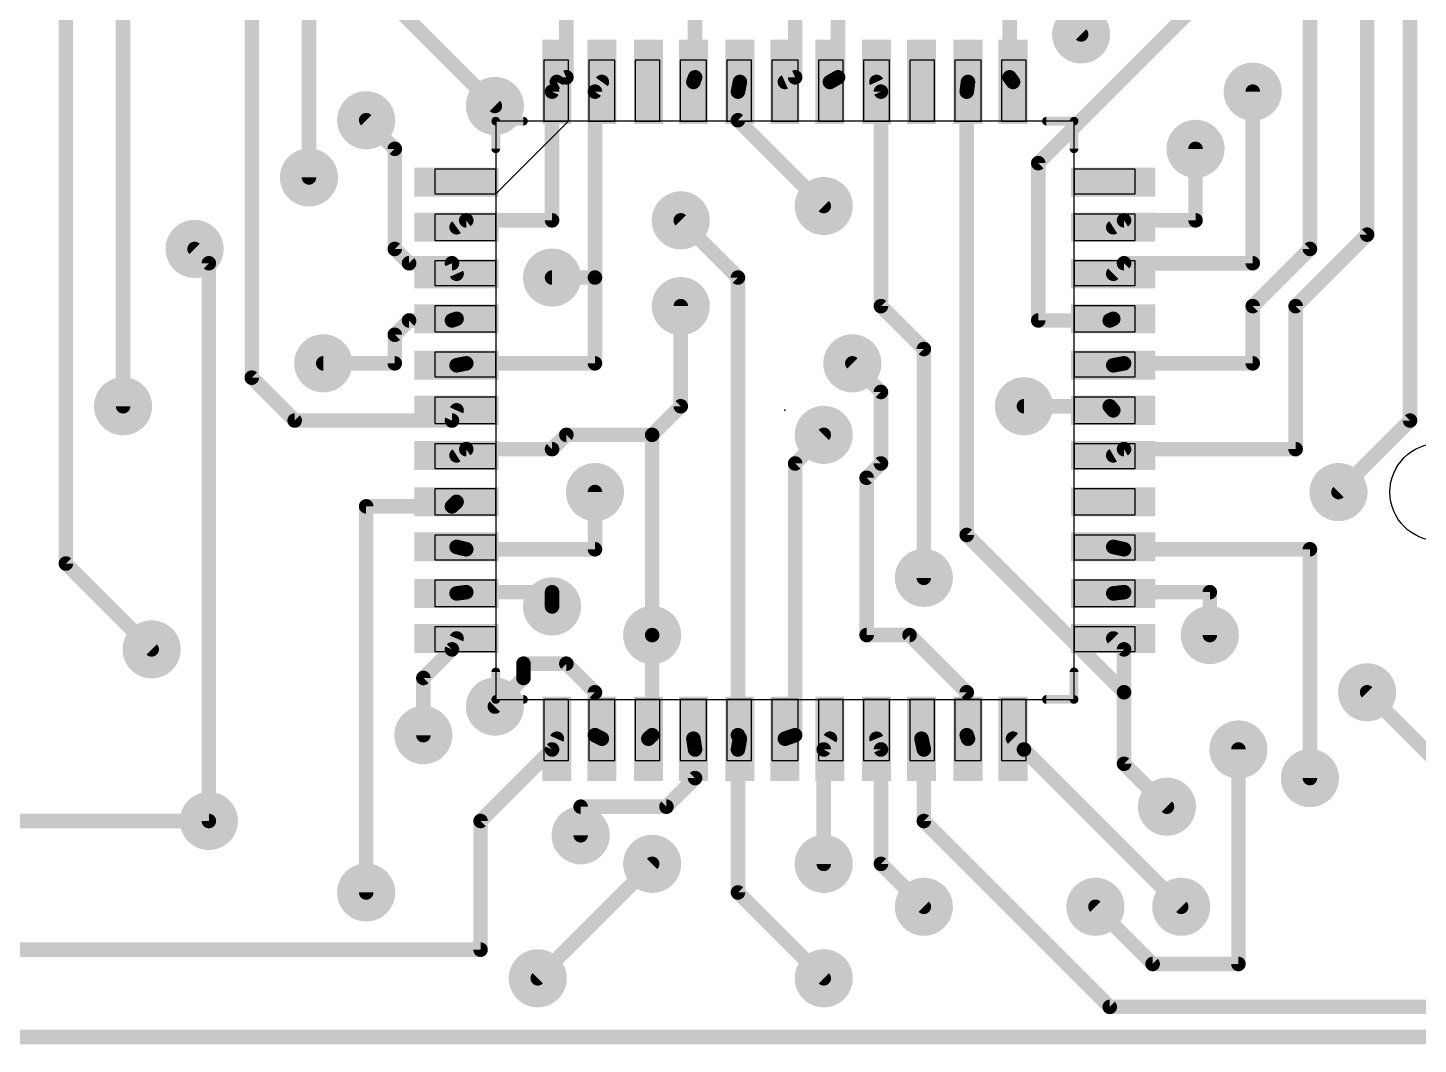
# Model space of a CAD drawing. Extents: x -10 to 314, y -10 to 86.
# Drawn here: x 144.08 to 168.39, y -9.65 to 8.12 of the extents above; entities that cross this region are included whole.
import ezdxf

# ---------------------------------------------------------------- set-up
doc = ezdxf.new("R2010")
doc.units = 0
for name, color, linetype in [('1', 12, 'CONTINUOUS'), ('18', 110, 'CONTINUOUS'), ('20', 31, 'CONTINUOUS'), ('21', 253, 'CONTINUOUS'), ('23', 53, 'CONTINUOUS'), ('51', 253, 'CONTINUOUS')]:
    doc.layers.add(name, color=color, linetype=linetype)

# ---------------------------------------------------------------- blocks, each defined once
blk = doc.blocks.new('RECT')
blk.add_solid([(-0.5, -0.5), (0.5, -0.5), (-0.5, 0.5), (0.5, 0.5)])
blk = doc.blocks.new('ROUNDV')
at = {"const_width": 0.5}
blk.add_lwpolyline([(0, -0.25, 1), (0, 0.25, 1), (0, -0.25)], format="xyb", dxfattribs=at)

msp = doc.modelspace()

# ---------------------------------------------------------------- linework, layer by layer
at = {"layer": '1', "const_width": 0.254}
for points in [[(144.75, 27.75), (144.75, -1.25)], [(167.5, 27.5), (167.5, 4.5)], [(168.25, 24), (168.25, 1.25)], [(148, 2), (148, 16.75)], [(157.5, 16), (157.5, 7.25)], [(145.75, 1.5), (145.75, 12.25)], [(153.5, 9.75), (153.5, 7.25)], [(166.5, 9.75), (166.5, 4.25)], [(155.75, 9.5), (155.75, 7.25)], [(149, 5.5), (149, 9.25)], [(161.25, 7.25), (161.25, 9)], [(165, 9), (161.75, 5.75)], [(150.5, 8.5), (152.25, 6.75)], [(158.25, 8.5), (158.25, 7.25)], [(162.25, 8.25), (162.5, 8)], [(153.25, 7), (153.3334, 7.1692)], [(153.5, 7.25), (153.3334, 7.1692)], [(154, 7), (154.1209, 7.1692)], [(155.75, 7.25), (155.7211, 7.1692)], [(156.5, 7), (156.5339, 7.1692)], [(157.5, 7.25), (157.3213, 7.1692)], [(158.25, 7.25), (158.1087, 7.1692)], [(159, 7), (158.9215, 7.1692)], [(160.5, 7), (160.5216, 7.1692)], [(161.25, 7.25), (161.3091, 7.1692)], [(153.25, 7), (153.25, 4.75)], [(154, 7), (154, 3.75)], [(156.5, 6.5), (156.5, 7)], [(159, 3.25), (159, 7)], [(160.5, -0.75), (160.5, 7)], [(165.5, 7), (165.5, 4)], [(150.5, 6), (150, 6.5)], [(158, 5), (156.5, 6.5)], [(150.5, 4.25), (150.5, 6)], [(164.5, 6), (164.5, 4.75)], [(161.75, 5.75), (161.75, 3)], [(151.75, 4.75), (151.5808, 4.6292)], [(153.25, 4.75), (151.75, 4.75)], [(156.5, 3.75), (155.5, 4.75)], [(163.25, 4.75), (163.0617, 4.6292)], [(164.5, 4.75), (163.25, 4.75)], [(167.5, 4.5), (166.25, 3.25)], [(147.25, 4), (147, 4.25)], [(150.75, 4), (150.5, 4.25)], [(166.5, 4.25), (165.5, 3.25)], [(147.25, -5.75), (147.25, 4)], [(151.5, 4), (150.75, 4)], [(151.5, 4), (151.5808, 3.8164)], [(163.25, 4), (163.0617, 3.8164)], [(165.5, 4), (163.25, 4)], [(153.25, 3.75), (154, 3.75)], [(154, 3.75), (154, 2.25)], [(156.5, -4.25), (156.5, 3.75)], [(155.5, 3.25), (155.5, 1.5)], [(159.75, 2.5), (159, 3.25)], [(165.5, 3.25), (165.5, 2.25)], [(166.25, 3.25), (166.25, 0.75)], [(150.75, 3), (150.5, 2.75)], [(151.5, 3), (150.75, 3)], [(151.5, 3), (151.5808, 3.029)], [(161.75, 3), (163, 3)], [(163, 3), (163.0617, 3.029)], [(150.5, 2.75), (150.5, 2.25)], [(159.75, -1.5), (159.75, 2.5)], [(150.5, 2.25), (149.25, 2.25)], [(151.75, 2.25), (151.5808, 2.2162)], [(154, 2.25), (151.75, 2.25)], [(158.5, 2.25), (159, 1.75)], [(163.25, 2.25), (163.0617, 2.2162)], [(165.5, 2.25), (163.25, 2.25)], [(148.75, 1.25), (148, 2)], [(159, 1.75), (159, 0.5)], [(151.5, 1.25), (151.5808, 1.4287)], [(155.5, 1.5), (155, 1)], [(161.5, 1.5), (163, 1.5)], [(163, 1.5), (163.0617, 1.4287)], [(151.5, 1.25), (148.75, 1.25)], [(168.25, 1.25), (167, 0)], [(153.5, 1), (153.25, 0.75)], [(155, 1), (153.5, 1)], [(155, -2.5), (155, 1)], [(157.5, 0.5), (158, 1)], [(151.75, 0.75), (151.5808, 0.6413)], [(153.25, 0.75), (151.75, 0.75)], [(163.25, 0.75), (163.0617, 0.6413)], [(166.25, 0.75), (163.25, 0.75)], [(157.5, -4.25), (157.5, 0.5)], [(159, 0.5), (158.75, 0.25)], [(158.75, 0.25), (158.75, -2.5)], [(154, 0), (154, -1)], [(150, -0.25), (151.5, -0.25)], [(150, -7), (150, -0.25)], [(151.5, -0.25), (151.5808, -0.1715)], [(163.25, -3.5), (160.5, -0.75)], [(151.75, -1), (151.5808, -0.9589)], [(154, -1), (151.75, -1)], [(163.25, -1), (163.0617, -0.9589)], [(166.5, -1), (163.25, -1)], [(166.5, -5), (166.5, -1)], [(144.75, -1.25), (146.25, -2.75)], [(151.75, -1.75), (151.5808, -1.7717)], [(153.25, -1.75), (151.75, -1.75)], [(153.25, -2), (153.25, -1.75)], [(163.25, -1.75), (163.0617, -1.7717)], [(164.75, -1.75), (163.25, -1.75)], [(164.75, -2.5), (164.75, -1.75)], [(155, -4.25), (155, -2.5)], [(158.75, -2.5), (159.5, -2.5)], [(159.5, -2.5), (160.5, -3.5)], [(151, -3.25), (151.5, -2.75)], [(151.5, -2.75), (151.5808, -2.5591)], [(163.25, -2.75), (163.0617, -2.5591)], [(163.25, -2.75), (163.25, -3.5)], [(152.75, -3), (153.5, -3)], [(152.75, -3.25), (152.75, -3)], [(153.5, -3), (154, -3.5)], [(151, -4.25), (151, -3.25)], [(152.25, -3.75), (152.75, -3.25)], [(154, -3.5), (154, -4.25)], [(160.5, -3.5), (160.5, -4.25)], [(163.25, -3.5), (163.25, -4.75)], [(172, -8), (167.5, -3.5)], [(154, -4.25), (154.1209, -4.3117)], [(155, -4.25), (154.9337, -4.3117)], [(156.5, -4.25), (156.5339, -4.3117)], [(157.5, -4.25), (157.3213, -4.3117)], [(160.5, -4.25), (160.5216, -4.3117)], [(153.25, -4.5), (152, -5.75)], [(153.25, -4.5), (153.3334, -4.3117)], [(155.75, -4.5), (155.7211, -4.3117)], [(155.75, -5), (155.75, -4.5)], [(156.5, -4.5), (156.5339, -4.3117)], [(156.5, -4.5), (156.5, -7)], [(158, -4.5), (158.1087, -4.3117)], [(158, -6.5), (158, -4.5)], [(159, -4.5), (158.9215, -4.3117)], [(159, -6.5), (159, -4.5)], [(159.75, -4.5), (159.7089, -4.3117)], [(159.75, -5.75), (159.75, -4.5)], [(161.5, -4.5), (161.3091, -4.3117)], [(164.25, -7.25), (161.5, -4.5)], [(165.25, -4.5), (165.25, -8.25)], [(163.25, -4.75), (164, -5.5)], [(155.25, -5.5), (155.75, -5)], [(153.75, -5.5), (155.25, -5.5)], [(153.75, -6), (153.75, -5.5)], [(142.75, -5.75), (147.25, -5.75)], [(152, -5.75), (152, -8)], [(163, -9), (159.75, -5.75)], [(153, -8.5), (155, -6.5)], [(159.75, -7.25), (159, -6.5)], [(156.5, -7), (158, -8.5)], [(163.75, -8.25), (162.75, -7.25)], [(152, -8), (136.25, -8)], [(165.25, -8.25), (163.75, -8.25)], [(169, -9), (163, -9)], [(309.5625, -9.525), (-4.7625, -9.525)]]:
    msp.add_lwpolyline(points, dxfattribs=at)
at = {"layer": '1', "const_width": 0.127}
for points in [[(162.4551, 7.9551, 1), (162.5449, 8.0449)], [(153.3904, 7.1411, 1), (153.2765, 7.1972)], [(153.4365, 7.25, 1), (153.5635, 7.25)], [(153.5277, 7.1929, 1), (153.4723, 7.3071)], [(154.1725, 7.1322, 1), (154.0692, 7.2061)], [(155.6865, 7.25, 1), (155.8135, 7.25)], [(155.8098, 7.2286, 1), (155.6902, 7.2714)], [(156.5961, 7.1567, 1), (156.4716, 7.1816)], [(157.4365, 7.25, 1), (157.5635, 7.25)], [(157.5262, 7.1921, 1), (157.4738, 7.3079)], [(158.1865, 7.25, 1), (158.3135, 7.25)], [(158.2815, 7.1949, 1), (158.2185, 7.3051)], [(158.979, 7.1959, 1), (158.8639, 7.1424)], [(160.5846, 7.1611, 1), (160.4587, 7.1772)], [(161.3013, 7.2875, 1), (161.1987, 7.2125)], [(161.1865, 7.25, 1), (161.3135, 7.25)], [(153.3135, 7, 1), (153.1865, 7)], [(153.1931, 7.0281, 1), (153.3069, 6.9719)], [(153.3057, 7.2263, 1), (153.3612, 7.112)], [(154.0635, 7, 1), (153.9365, 7)], [(153.9483, 7.0369, 1), (154.0517, 6.9631)], [(155.6613, 7.1906, 1), (155.7808, 7.1477)], [(156.5635, 7, 1), (156.4365, 7)], [(156.4377, 7.0125, 1), (156.5623, 6.9875)], [(157.2951, 7.227, 1), (157.3474, 7.1113)], [(158.0771, 7.2243, 1), (158.1402, 7.114)], [(159.0635, 7, 1), (158.9365, 7)], [(158.9424, 6.9733, 1), (159.0576, 7.0267)], [(160.5635, 7, 1), (160.4365, 7)], [(160.437, 7.0081, 1), (160.563, 6.9919)], [(161.2578, 7.1317, 1), (161.3603, 7.2066)], [(165.5635, 7, 1), (165.4365, 7)], [(152.2051, 6.7051, 1), (152.2949, 6.7949)], [(150.0449, 6.5449, 1), (149.9551, 6.4551)], [(156.5449, 6.5449, 1), (156.4551, 6.4551)], [(156.4365, 6.5, 1), (156.5635, 6.5)], [(150.5635, 6, 1), (150.4365, 6)], [(150.4551, 5.9551, 1), (150.5449, 6.0449)], [(164.5635, 6, 1), (164.4365, 6)], [(161.8135, 5.75, 1), (161.6865, 5.75)], [(161.7051, 5.7949, 1), (161.7949, 5.7051)], [(148.9365, 5.5, 1), (149.0635, 5.5)], [(157.9551, 4.9551, 1), (158.0449, 5.0449)], [(151.75, 4.8135, 1), (151.75, 4.6865)], [(151.7869, 4.6983, 1), (151.7131, 4.8017)], [(153.25, 4.6865, 1), (153.25, 4.8135)], [(155.5449, 4.7949, 1), (155.4551, 4.7051)], [(163.25, 4.8135, 1), (163.25, 4.6865)], [(163.2843, 4.6966, 1), (163.2157, 4.8034)], [(164.5, 4.6865, 1), (164.5, 4.8135)], [(151.5439, 4.6808, 1), (151.6178, 4.5775)], [(153.1865, 4.75, 1), (153.3135, 4.75)], [(163.0274, 4.6826, 1), (163.0959, 4.5757)], [(164.4365, 4.75, 1), (164.5635, 4.75)], [(167.5449, 4.4551, 1), (167.4551, 4.5449)], [(147.0449, 4.2949, 1), (146.9551, 4.2051)], [(150.5449, 4.2949, 1), (150.4551, 4.2051)], [(166.5449, 4.2051, 1), (166.4551, 4.2949)], [(167.4365, 4.5, 1), (167.5635, 4.5)], [(150.4365, 4.25, 1), (150.5635, 4.25)], [(166.4365, 4.25, 1), (166.5635, 4.25)], [(147.3135, 4, 1), (147.1865, 4)], [(147.2051, 3.9551, 1), (147.2949, 4.0449)], [(150.75, 4.0635, 1), (150.75, 3.9365)], [(150.7051, 3.9551, 1), (150.7949, 4.0449)], [(151.5581, 4.0256, 1), (151.4419, 3.9744)], [(151.5, 3.9365, 1), (151.5, 4.0635)], [(151.5227, 3.7908, 1), (151.639, 3.8419)], [(163.0173, 3.8618, 1), (163.106, 3.7709)], [(163.25, 4.0635, 1), (163.25, 3.9365)], [(163.2943, 3.9545, 1), (163.2057, 4.0455)], [(165.4365, 4, 1), (165.5635, 4)], [(165.5, 3.9365, 1), (165.5, 4.0635)], [(153.25, 3.8135, 1), (153.25, 3.6865)], [(154.0635, 3.75, 1), (153.9365, 3.75)], [(153.9365, 3.75, 1), (154.0635, 3.75)], [(154, 3.6865, 1), (154, 3.8135)], [(156.5635, 3.75, 1), (156.4365, 3.75)], [(156.4551, 3.7051, 1), (156.5449, 3.7949)], [(155.5635, 3.25, 1), (155.4365, 3.25)], [(159.0449, 3.2949, 1), (158.9551, 3.2051)], [(158.9365, 3.25, 1), (159.0635, 3.25)], [(165.5635, 3.25, 1), (165.4365, 3.25)], [(165.4551, 3.2949, 1), (165.5449, 3.2051)], [(166.3135, 3.25, 1), (166.1865, 3.25)], [(166.2051, 3.2949, 1), (166.2949, 3.2051)], [(150.75, 3.0635, 1), (150.75, 2.9365)], [(150.7949, 2.9551, 1), (150.7051, 3.0449)], [(151.4786, 3.0598, 1), (151.5214, 2.9402)], [(151.5, 2.9365, 1), (151.5, 3.0635)], [(151.6023, 2.9692, 1), (151.5594, 3.0887)], [(161.75, 3.0635, 1), (161.75, 2.9365)], [(161.6865, 3, 1), (161.8135, 3)], [(162.973, 3.0575, 1), (163.027, 2.9425)], [(163, 2.9365, 1), (163, 3.0635)], [(163.0886, 2.9715, 1), (163.0347, 3.0864)], [(150.5635, 2.75, 1), (150.4365, 2.75)], [(150.4551, 2.7949, 1), (150.5449, 2.7051)], [(159.8135, 2.5, 1), (159.6865, 2.5)], [(159.7051, 2.4551, 1), (159.7949, 2.5449)], [(149.25, 2.3135, 1), (149.25, 2.1865)], [(150.4365, 2.25, 1), (150.5635, 2.25)], [(150.5, 2.1865, 1), (150.5, 2.3135)], [(151.5684, 2.2784, 1), (151.5933, 2.1539)], [(151.75, 2.3135, 1), (151.75, 2.1865)], [(151.7625, 2.1877, 1), (151.7375, 2.3123)], [(153.9365, 2.25, 1), (154.0635, 2.25)], [(154, 2.1865, 1), (154, 2.3135)], [(158.5449, 2.2949, 1), (158.4551, 2.2051)], [(163.0504, 2.2786, 1), (163.0729, 2.1537)], [(163.25, 2.3135, 1), (163.25, 2.1865)], [(163.2612, 2.1875, 1), (163.2388, 2.3125)], [(165.4365, 2.25, 1), (165.5635, 2.25)], [(165.5, 2.1865, 1), (165.5, 2.3135)], [(148.0449, 2.0449, 1), (147.9551, 1.9551)], [(147.9365, 2, 1), (148.0635, 2)], [(159.0635, 1.75, 1), (158.9365, 1.75)], [(158.9551, 1.7051, 1), (159.0449, 1.7949)], [(145.6865, 1.5, 1), (145.8135, 1.5)], [(151.6387, 1.4026, 1), (151.523, 1.4549)], [(155.4365, 1.5, 1), (155.5635, 1.5)], [(155.5449, 1.4551, 1), (155.4551, 1.5449)], [(161.5, 1.5635, 1), (161.5, 1.4365)], [(163.048, 1.5415, 1), (162.952, 1.4585)], [(163, 1.4365, 1), (163, 1.5635)], [(163.0136, 1.3872, 1), (163.1097, 1.4703)], [(148.75, 1.3135, 1), (148.75, 1.1865)], [(148.7051, 1.2051, 1), (148.7949, 1.2949)], [(151.4421, 1.2762, 1), (151.5579, 1.2238)], [(151.5, 1.1865, 1), (151.5, 1.3135)], [(168.1865, 1.25, 1), (168.3135, 1.25)], [(168.2949, 1.2051, 1), (168.2051, 1.2949)], [(153.5, 1.0635, 1), (153.5, 0.9365)], [(153.5449, 0.9551, 1), (153.4551, 1.0449)], [(155.0635, 1, 1), (154.9365, 1)], [(154.9551, 1.0449, 1), (155.0449, 0.9551)], [(155, 0.9365, 1), (155, 1.0635)], [(158.0449, 0.9551, 1), (157.9551, 1.0449)], [(151.5465, 0.6948, 1), (151.6152, 0.5879)], [(151.75, 0.8135, 1), (151.75, 0.6865)], [(151.7843, 0.6966, 1), (151.7157, 0.8034)], [(153.2051, 0.7949, 1), (153.2949, 0.7051)], [(153.25, 0.6865, 1), (153.25, 0.8135)], [(163.0299, 0.6964, 1), (163.0934, 0.5863)], [(163.25, 0.8135, 1), (163.25, 0.6865)], [(163.2817, 0.695, 1), (163.2183, 0.805)], [(166.1865, 0.75, 1), (166.3135, 0.75)], [(166.25, 0.6865, 1), (166.25, 0.8135)], [(157.5635, 0.5, 1), (157.4365, 0.5)], [(157.4551, 0.5449, 1), (157.5449, 0.4551)], [(158.9365, 0.5, 1), (159.0635, 0.5)], [(159.0449, 0.4551, 1), (158.9551, 0.5449)], [(158.8135, 0.25, 1), (158.6865, 0.25)], [(158.7051, 0.2949, 1), (158.7949, 0.2051)], [(154.0635, 0, 1), (153.9365, 0)], [(166.9551, 0.0449, 1), (167.0449, -0.0449)], [(150, -0.1865, 1), (150, -0.3135)], [(150.0635, -0.25, 1), (149.9365, -0.25)], [(151.4558, -0.2045, 1), (151.5442, -0.2955)], [(151.5, -0.3135, 1), (151.5, -0.1865)], [(151.6251, -0.217, 1), (151.5366, -0.1259)], [(160.5449, -0.7051, 1), (160.4551, -0.7949)], [(160.4365, -0.75, 1), (160.5635, -0.75)], [(151.5959, -0.8971, 1), (151.5658, -1.0206)], [(151.75, -0.9365, 1), (151.75, -1.0635)], [(151.735, -1.0617, 1), (151.765, -0.9383)], [(153.9365, -1, 1), (154.0635, -1)], [(154, -1.0635, 1), (154, -0.9365)], [(163.0752, -0.8968, 1), (163.0481, -1.0209)], [(163.25, -0.9365, 1), (163.25, -1.0635)], [(163.2364, -1.062, 1), (163.2636, -0.938)], [(166.5635, -1, 1), (166.4365, -1)], [(166.5, -1.0635, 1), (166.5, -0.9365)], [(144.7949, -1.2051, 1), (144.7051, -1.2949)], [(144.6865, -1.25, 1), (144.8135, -1.25)], [(159.6865, -1.5, 1), (159.8135, -1.5)], [(151.5728, -1.7087, 1), (151.5889, -1.8346)], [(151.75, -1.6865, 1), (151.75, -1.8135)], [(151.7581, -1.813, 1), (151.7419, -1.687)], [(153.3135, -1.75, 1), (153.1865, -1.75)], [(153.25, -1.8135, 1), (153.25, -1.6865)], [(163.0544, -1.7086, 1), (163.0689, -1.8347)], [(163.25, -1.6865, 1), (163.25, -1.8135)], [(163.2573, -1.8131, 1), (163.2427, -1.6869)], [(164.8135, -1.75, 1), (164.6865, -1.75)], [(164.75, -1.8135, 1), (164.75, -1.6865)], [(153.1865, -2, 1), (153.3135, -2)], [(155.0635, -2.5, 1), (154.9365, -2.5)], [(158.75, -2.4365, 1), (158.75, -2.5635)], [(159.5449, -2.4551, 1), (159.4551, -2.5449)], [(159.5, -2.5635, 1), (159.5, -2.4365)], [(146.2051, -2.7949, 1), (146.2949, -2.7051)], [(151.4415, -2.7252, 1), (151.5585, -2.7748)], [(151.5449, -2.7949, 1), (151.4551, -2.7051)], [(151.6393, -2.5838, 1), (151.5224, -2.5343)], [(154.9365, -2.5, 1), (155.0635, -2.5)], [(158.6865, -2.5, 1), (158.8135, -2.5)], [(163.1069, -2.5145, 1), (163.0164, -2.6036)], [(163.3135, -2.75, 1), (163.1865, -2.75)], [(163.2048, -2.7946, 1), (163.2952, -2.7054)], [(164.6865, -2.5, 1), (164.8135, -2.5)], [(152.75, -2.9365, 1), (152.75, -3.0635)], [(152.8135, -3, 1), (152.6865, -3)], [(153.5449, -2.9551, 1), (153.4551, -3.0449)], [(153.5, -3.0635, 1), (153.5, -2.9365)], [(151.0635, -3.25, 1), (150.9365, -3.25)], [(150.9551, -3.2051, 1), (151.0449, -3.2949)], [(152.7949, -3.2949, 1), (152.7051, -3.2051)], [(152.6865, -3.25, 1), (152.8135, -3.25)], [(154.0635, -3.5, 1), (153.9365, -3.5)], [(153.9551, -3.5449, 1), (154.0449, -3.4551)], [(160.5635, -3.5, 1), (160.4365, -3.5)], [(160.4551, -3.5449, 1), (160.5449, -3.4551)], [(163.3135, -3.5, 1), (163.1865, -3.5)], [(163.2051, -3.5449, 1), (163.2949, -3.4551)], [(167.5449, -3.4551, 1), (167.4551, -3.5449)], [(152.2051, -3.7051, 1), (152.2949, -3.7949)], [(163.1865, -3.5, 1), (163.3135, -3.5)], [(154.0289, -4.1934, 1), (153.9711, -4.3066)], [(155.0432, -4.2965, 1), (154.9568, -4.2035)], [(156.5557, -4.2194, 1), (156.4443, -4.2806)], [(157.5207, -4.31, 1), (157.4793, -4.19)], [(160.5599, -4.229, 1), (160.4401, -4.271)], [(150.9365, -4.25, 1), (151.0635, -4.25)], [(153.2949, -4.5449, 1), (153.2051, -4.4551)], [(153.3915, -4.3374, 1), (153.2754, -4.2859)], [(153.9365, -4.25, 1), (154.0635, -4.25)], [(154.092, -4.3682, 1), (154.1497, -4.2551)], [(154.8904, -4.2651, 1), (154.9769, -4.3582)], [(154.9365, -4.25, 1), (155.0635, -4.25)], [(155.7838, -4.302, 1), (155.6583, -4.3213)], [(155.8135, -4.5, 1), (155.6865, -4.5)], [(156.4365, -4.25, 1), (156.5635, -4.25)], [(156.5635, -4.5, 1), (156.4365, -4.5)], [(156.5963, -4.3229, 1), (156.4714, -4.3004)], [(156.4782, -4.3422, 1), (156.5895, -4.2811)], [(157.3005, -4.2516, 1), (157.342, -4.3717)], [(157.4365, -4.25, 1), (157.5635, -4.25)], [(158.0635, -4.5, 1), (157.9365, -4.5)], [(158.1637, -4.3434, 1), (158.0536, -4.2799)], [(158.9801, -4.2872, 1), (158.8628, -4.3361)], [(159.0635, -4.5, 1), (158.9365, -4.5)], [(159.7709, -4.2981, 1), (159.6468, -4.3252)], [(159.8135, -4.5, 1), (159.6865, -4.5)], [(160.4365, -4.25, 1), (160.5635, -4.25)], [(160.4617, -4.3327, 1), (160.5816, -4.2906)], [(161.3536, -4.2664, 1), (161.2645, -4.3569)], [(161.5449, -4.4551, 1), (161.4551, -4.5449)], [(165.3135, -4.5, 1), (165.1865, -4.5)], [(153.1919, -4.4743, 1), (153.3081, -4.5257)], [(155.6872, -4.5096, 1), (155.8128, -4.4904)], [(156.4375, -4.4888, 1), (156.5625, -4.5112)], [(157.945, -4.4683, 1), (158.055, -4.5317)], [(158.9414, -4.5244, 1), (159.0586, -4.4756)], [(159.688, -4.5136, 1), (159.812, -4.4864)], [(161.4554, -4.5452, 1), (161.5446, -4.4548)], [(163.2949, -4.7051, 1), (163.2051, -4.7949)], [(163.1865, -4.75, 1), (163.3135, -4.75)], [(155.6865, -5, 1), (155.8135, -5)], [(155.7949, -5.0449, 1), (155.7051, -4.9551)], [(166.4365, -5, 1), (166.5635, -5)], [(153.75, -5.4365, 1), (153.75, -5.5635)], [(153.8135, -5.5, 1), (153.6865, -5.5)], [(155.2051, -5.4551, 1), (155.2949, -5.5449)], [(155.25, -5.5635, 1), (155.25, -5.4365)], [(163.9551, -5.5449, 1), (164.0449, -5.4551)], [(147.1865, -5.75, 1), (147.3135, -5.75)], [(147.25, -5.8135, 1), (147.25, -5.6865)], [(152.0635, -5.75, 1), (151.9365, -5.75)], [(151.9551, -5.7051, 1), (152.0449, -5.7949)], [(159.7949, -5.7051, 1), (159.7051, -5.7949)], [(159.6865, -5.75, 1), (159.8135, -5.75)], [(153.6865, -6, 1), (153.8135, -6)], [(155.0449, -6.5449, 1), (154.9551, -6.4551)], [(157.9365, -6.5, 1), (158.0635, -6.5)], [(159.0449, -6.4551, 1), (158.9551, -6.5449)], [(158.9365, -6.5, 1), (159.0635, -6.5)], [(149.9365, -7, 1), (150.0635, -7)], [(156.5449, -6.9551, 1), (156.4551, -7.0449)], [(156.4365, -7, 1), (156.5635, -7)], [(159.7051, -7.2949, 1), (159.7949, -7.2051)], [(162.7949, -7.2051, 1), (162.7051, -7.2949)], [(164.2051, -7.2949, 1), (164.2949, -7.2051)], [(151.9365, -8, 1), (152.0635, -8)], [(152, -8.0635, 1), (152, -7.9365)], [(163.75, -8.1865, 1), (163.75, -8.3135)], [(163.7051, -8.2949, 1), (163.7949, -8.2051)], [(165.1865, -8.25, 1), (165.3135, -8.25)], [(165.25, -8.3135, 1), (165.25, -8.1865)], [(152.9551, -8.4551, 1), (153.0449, -8.5449)], [(157.9551, -8.5449, 1), (158.0449, -8.4551)], [(163, -8.9365, 1), (163, -9.0635)], [(162.9551, -9.0449, 1), (163.0449, -8.9551)]]:
    msp.add_lwpolyline(points, format="xyb", dxfattribs=at)
at = {"layer": '20', "const_width": 0.1524}
msp.add_lwpolyline([(-4.7625, -9.525), (309.5625, -9.525)], dxfattribs=at)
at = {"layer": '20'}
msp.add_circle((168.7512, 0), 0.8534, dxfattribs=at)
at = {"layer": '21', "const_width": 0.1524}
for points in [[(152.7493, 6.4834), (152.2666, 6.4834)], [(152.2666, 6.4834), (152.2666, 6.0008)], [(162.3759, 6.4834), (161.8932, 6.4834)], [(162.3759, 6.0008), (162.3759, 6.4834)], [(152.2666, -3.1433), (152.2666, -3.6259)], [(162.3759, -3.6259), (162.3759, -3.1433)], [(152.2666, -3.6259), (152.7493, -3.6259)], [(161.8932, -3.6259), (162.3759, -3.6259)]]:
    msp.add_lwpolyline(points, dxfattribs=at)
at = {"layer": '21', "const_width": 0.0762}
for points in [[(152.2666, 6.5215, 1), (152.2666, 6.4453)], [(152.3047, 6.4834, 1), (152.2286, 6.4834)], [(152.7493, 6.4453, 1), (152.7493, 6.5215)], [(161.8932, 6.5215, 1), (161.8932, 6.4453)], [(162.4139, 6.4834, 1), (162.3378, 6.4834)], [(162.3759, 6.4453, 1), (162.3759, 6.5215)], [(152.2286, 6.0008, 1), (152.3047, 6.0008)], [(162.3378, 6.0008, 1), (162.4139, 6.0008)], [(152.3047, -3.1433, 1), (152.2286, -3.1433)], [(162.4139, -3.1433, 1), (162.3378, -3.1433)], [(152.2666, -3.5878, 1), (152.2666, -3.664)], [(152.2286, -3.6259, 1), (152.3047, -3.6259)], [(152.7493, -3.664, 1), (152.7493, -3.5878)], [(161.8932, -3.5878, 1), (161.8932, -3.664)], [(162.3378, -3.6259, 1), (162.4139, -3.6259)], [(162.3759, -3.664, 1), (162.3759, -3.5878)]]:
    msp.add_lwpolyline(points, format="xyb", dxfattribs=at)
at = {"layer": '23'}
msp.add_point((157.3213, 1.4287), dxfattribs=at)
at = {"layer": '51'}
for p, q in [((153.5367, 7.5502), (153.1048, 7.5502)), ((153.1048, 7.5502), (153.1048, 6.4834)), ((153.5367, 6.4834), (153.5367, 7.5502)), ((154.3495, 7.5502), (153.8923, 7.5502)), ((153.8923, 7.5502), (153.8923, 6.4834)), ((154.3495, 6.4834), (154.3495, 7.5502)), ((155.1369, 7.5502), (154.705, 7.5502)), ((154.705, 7.5502), (154.705, 6.4834)), ((155.1369, 6.4834), (155.1369, 7.5502)), ((155.9497, 7.5502), (155.4925, 7.5502)), ((155.4925, 7.5502), (155.4925, 6.4834)), ((155.9497, 6.4834), (155.9497, 7.5502)), ((156.7371, 7.5502), (156.3053, 7.5502)), ((156.3053, 7.5502), (156.3053, 6.4834)), ((156.7371, 6.4834), (156.7371, 7.5502)), ((157.5499, 7.5502), (157.0927, 7.5502)), ((157.0927, 7.5502), (157.0927, 6.4834)), ((157.5499, 6.4834), (157.5499, 7.5502)), ((158.3373, 7.5502), (157.9055, 7.5502)), ((157.9055, 7.5502), (157.9055, 6.4834)), ((158.3373, 6.4834), (158.3373, 7.5502)), ((159.1501, 7.5502), (158.6929, 7.5502)), ((158.6929, 7.5502), (158.6929, 6.4834)), ((159.1501, 6.4834), (159.1501, 7.5502)), ((159.9375, 7.5502), (159.5057, 7.5502)), ((159.5057, 7.5502), (159.5057, 6.4834)), ((159.9375, 6.4834), (159.9375, 7.5502)), ((160.7502, 7.5502), (160.293, 7.5502)), ((160.293, 7.5502), (160.293, 6.4834)), ((160.7502, 6.4834), (160.7502, 7.5502)), ((161.5377, 7.5502), (161.1059, 7.5502)), ((161.1059, 7.5502), (161.1059, 6.4834)), ((161.5377, 6.4834), (161.5377, 7.5502)), ((152.2666, 5.2134), (153.5367, 6.4834)), ((162.3759, 6.4834), (152.2666, 6.4834)), ((152.2666, 6.4834), (152.2666, -3.6259)), ((153.1048, 6.4834), (153.5367, 6.4834)), ((153.8923, 6.4834), (154.3495, 6.4834)), ((154.705, 6.4834), (155.1369, 6.4834)), ((155.4925, 6.4834), (155.9497, 6.4834)), ((156.3053, 6.4834), (156.7371, 6.4834)), ((157.0927, 6.4834), (157.5499, 6.4834)), ((157.9055, 6.4834), (158.3373, 6.4834)), ((158.6929, 6.4834), (159.1501, 6.4834)), ((159.5057, 6.4834), (159.9375, 6.4834)), ((160.293, 6.4834), (160.7502, 6.4834)), ((161.1059, 6.4834), (161.5377, 6.4834)), ((162.3759, -3.6259), (162.3759, 6.4834)), ((152.2666, 5.6452), (151.1998, 5.6452)), ((151.1998, 5.6452), (151.1998, 5.2134)), ((152.2666, 5.2134), (152.2666, 5.6452)), ((162.3759, 5.6452), (162.3759, 5.2134)), ((163.4427, 5.6452), (162.3759, 5.6452)), ((163.4427, 5.2134), (163.4427, 5.6452)), ((151.1998, 5.2134), (152.2666, 5.2134)), ((162.3759, 5.2134), (163.4427, 5.2134)), ((152.2666, 4.8578), (151.1998, 4.8578)), ((151.1998, 4.8578), (151.1998, 4.4005)), ((152.2666, 4.4005), (152.2666, 4.8578)), ((162.3759, 4.8578), (162.3759, 4.4005)), ((163.4427, 4.8578), (162.3759, 4.8578)), ((163.4427, 4.4005), (163.4427, 4.8578)), ((151.1998, 4.4005), (152.2666, 4.4005)), ((162.3759, 4.4005), (163.4427, 4.4005)), ((152.2666, 4.045), (151.1998, 4.045)), ((151.1998, 4.045), (151.1998, 3.6132)), ((152.2666, 3.6132), (152.2666, 4.045)), ((162.3759, 4.045), (162.3759, 3.6132)), ((163.4427, 4.045), (162.3759, 4.045)), ((163.4427, 3.6132), (163.4427, 4.045)), ((151.1998, 3.6132), (152.2666, 3.6132)), ((162.3759, 3.6132), (163.4427, 3.6132)), ((152.2666, 3.2576), (151.1998, 3.2576)), ((151.1998, 3.2576), (151.1998, 2.8004)), ((152.2666, 2.8004), (152.2666, 3.2576)), ((162.3759, 3.2576), (162.3759, 2.8004)), ((163.4427, 3.2576), (162.3759, 3.2576)), ((163.4427, 2.8004), (163.4427, 3.2576)), ((151.1998, 2.8004), (152.2666, 2.8004)), ((162.3759, 2.8004), (163.4427, 2.8004)), ((152.2666, 2.4447), (151.1998, 2.4447)), ((151.1998, 2.4447), (151.1998, 2.013)), ((152.2666, 2.013), (152.2666, 2.4447)), ((162.3759, 2.4447), (162.3759, 2.013)), ((163.4427, 2.4447), (162.3759, 2.4447)), ((163.4427, 2.013), (163.4427, 2.4447)), ((151.1998, 2.013), (152.2666, 2.013)), ((162.3759, 2.013), (163.4427, 2.013)), ((152.2666, 1.6574), (151.1998, 1.6574)), ((151.1998, 1.6574), (151.1998, 1.2002)), ((152.2666, 1.2002), (152.2666, 1.6574)), ((162.3759, 1.6574), (162.3759, 1.2002)), ((163.4427, 1.6574), (162.3759, 1.6574)), ((163.4427, 1.2002), (163.4427, 1.6574)), ((151.1998, 1.2002), (152.2666, 1.2002)), ((162.3759, 1.2002), (163.4427, 1.2002)), ((152.2666, 0.8446), (151.1998, 0.8446)), ((151.1998, 0.8446), (151.1998, 0.4128)), ((152.2666, 0.4128), (152.2666, 0.8446)), ((162.3759, 0.8446), (162.3759, 0.4128)), ((163.4427, 0.8446), (162.3759, 0.8446)), ((163.4427, 0.4128), (163.4427, 0.8446)), ((151.1998, 0.4128), (152.2666, 0.4128)), ((162.3759, 0.4128), (163.4427, 0.4128)), ((152.2666, 0.0571), (151.1998, 0.0571)), ((151.1998, 0.0571), (151.1998, -0.4001)), ((152.2666, -0.4001), (152.2666, 0.0571)), ((162.3759, 0.0571), (162.3759, -0.4001)), ((163.4427, 0.0571), (162.3759, 0.0571)), ((163.4427, -0.4001), (163.4427, 0.0571)), ((151.1998, -0.4001), (152.2666, -0.4001)), ((162.3759, -0.4001), (163.4427, -0.4001)), ((152.2666, -0.7557), (151.1998, -0.7557)), ((151.1998, -0.7557), (151.1998, -1.1875)), ((152.2666, -1.1875), (152.2666, -0.7557)), ((162.3759, -0.7557), (162.3759, -1.1875)), ((163.4427, -0.7557), (162.3759, -0.7557)), ((163.4427, -1.1875), (163.4427, -0.7557)), ((151.1998, -1.1875), (152.2666, -1.1875)), ((162.3759, -1.1875), (163.4427, -1.1875)), ((152.2666, -1.5431), (151.1998, -1.5431)), ((151.1998, -1.5431), (151.1998, -2.0003)), ((152.2666, -2.0003), (152.2666, -1.5431)), ((162.3759, -1.5431), (162.3759, -2.0003)), ((163.4427, -1.5431), (162.3759, -1.5431)), ((163.4427, -2.0003), (163.4427, -1.5431)), ((151.1998, -2.0003), (152.2666, -2.0003)), ((162.3759, -2.0003), (163.4427, -2.0003)), ((152.2666, -2.3559), (151.1998, -2.3559)), ((151.1998, -2.3559), (151.1998, -2.7877)), ((152.2666, -2.7877), (152.2666, -2.3559)), ((162.3759, -2.3559), (162.3759, -2.7877)), ((163.4427, -2.3559), (162.3759, -2.3559)), ((163.4427, -2.7877), (163.4427, -2.3559)), ((151.1998, -2.7877), (152.2666, -2.7877)), ((162.3759, -2.7877), (163.4427, -2.7877)), ((152.2666, -3.6259), (162.3759, -3.6259)), ((153.5367, -3.6259), (153.1048, -3.6259)), ((153.1048, -3.6259), (153.1048, -4.6927)), ((153.5367, -4.6927), (153.5367, -3.6259)), ((154.3495, -3.6259), (153.8923, -3.6259)), ((153.8923, -3.6259), (153.8923, -4.6927)), ((154.3495, -4.6927), (154.3495, -3.6259)), ((155.1369, -3.6259), (154.705, -3.6259)), ((154.705, -3.6259), (154.705, -4.6927)), ((155.1369, -4.6927), (155.1369, -3.6259)), ((155.9497, -3.6259), (155.4925, -3.6259)), ((155.4925, -3.6259), (155.4925, -4.6927)), ((155.9497, -4.6927), (155.9497, -3.6259)), ((156.7371, -3.6259), (156.3053, -3.6259)), ((156.3053, -3.6259), (156.3053, -4.6927)), ((156.7371, -4.6927), (156.7371, -3.6259)), ((157.5499, -3.6259), (157.0927, -3.6259)), ((157.0927, -3.6259), (157.0927, -4.6927)), ((157.5499, -4.6927), (157.5499, -3.6259)), ((158.3373, -3.6259), (157.9055, -3.6259)), ((157.9055, -3.6259), (157.9055, -4.6927)), ((158.3373, -4.6927), (158.3373, -3.6259)), ((159.1501, -3.6259), (158.6929, -3.6259)), ((158.6929, -3.6259), (158.6929, -4.6927)), ((159.1501, -4.6927), (159.1501, -3.6259)), ((159.9375, -3.6259), (159.5057, -3.6259)), ((159.5057, -3.6259), (159.5057, -4.6927)), ((159.9375, -4.6927), (159.9375, -3.6259)), ((160.7502, -3.6259), (160.293, -3.6259)), ((160.293, -3.6259), (160.293, -4.6927)), ((160.7502, -4.6927), (160.7502, -3.6259)), ((161.5377, -3.6259), (161.1059, -3.6259)), ((161.1059, -3.6259), (161.1059, -4.6927)), ((161.5377, -4.6927), (161.5377, -3.6259)), ((153.1048, -4.6927), (153.5367, -4.6927)), ((153.8923, -4.6927), (154.3495, -4.6927)), ((154.705, -4.6927), (155.1369, -4.6927)), ((155.4925, -4.6927), (155.9497, -4.6927)), ((156.3053, -4.6927), (156.7371, -4.6927)), ((157.0927, -4.6927), (157.5499, -4.6927)), ((157.9055, -4.6927), (158.3373, -4.6927)), ((158.6929, -4.6927), (159.1501, -4.6927)), ((159.5057, -4.6927), (159.9375, -4.6927)), ((160.293, -4.6927), (160.7502, -4.6927)), ((161.1059, -4.6927), (161.5377, -4.6927))]:
    msp.add_line(p, q, dxfattribs=at)

# ---------------------------------------------------------------- block references
at = {"layer": '1', "xscale": 0.508, "yscale": 1.4732}
for p, rotation in [((153.3334, 7.1692), 180), ((154.1209, 7.1692), 180), ((154.9337, 7.1692), 180), ((155.7211, 7.1692), 180), ((156.5339, 7.1692), 180), ((157.3213, 7.1692), 180), ((158.1087, 7.1692), 180), ((158.9215, 7.1692), 180), ((159.7089, 7.1692), 180), ((160.5216, 7.1692), 180), ((161.3091, 7.1692), 180), ((151.5808, 5.4165), 270), ((163.0617, 5.4165), 270), ((151.5808, 4.6292), 270), ((163.0617, 4.6292), 270), ((151.5808, 3.8164), 270), ((163.0617, 3.8164), 270), ((151.5808, 3.029), 270), ((163.0617, 3.029), 270), ((151.5808, 2.2162), 270), ((163.0617, 2.2162), 270), ((151.5808, 1.4287), 270), ((163.0617, 1.4287), 270), ((151.5808, 0.6413), 270), ((163.0617, 0.6413), 270), ((151.5808, -0.1715), 270), ((163.0617, -0.1715), 270), ((151.5808, -0.9589), 270), ((163.0617, -0.9589), 270), ((151.5808, -1.7717), 270), ((163.0617, -1.7717), 270), ((151.5808, -2.5591), 270), ((163.0617, -2.5591), 270), ((153.3334, -4.3117), 180), ((154.1209, -4.3117), 180), ((154.9337, -4.3117), 180), ((155.7211, -4.3117), 180), ((156.5339, -4.3117), 180), ((157.3213, -4.3117), 180), ((158.1087, -4.3117), 180), ((158.9215, -4.3117), 180), ((159.7089, -4.3117), 180), ((160.5216, -4.3117), 180), ((161.3091, -4.3117), 180)]:
    msp.add_blockref('RECT', p, dxfattribs=dict(at, rotation=rotation))
at = {"layer": '18', "xscale": 1.016, "yscale": 1.016}
for p in [(162.5, 8), (162.5, 8), (165.5, 7), (165.5, 7), (152.25, 6.75), (152.25, 6.75), (150, 6.5), (150, 6.5), (164.5, 6), (164.5, 6), (149, 5.5), (149, 5.5), (158, 5), (158, 5), (155.5, 4.75), (155.5, 4.75), (147, 4.25), (147, 4.25), (153.25, 3.75), (153.25, 3.75), (155.5, 3.25), (155.5, 3.25), (149.25, 2.25), (149.25, 2.25), (158.5, 2.25), (158.5, 2.25), (145.75, 1.5), (145.75, 1.5), (161.5, 1.5), (161.5, 1.5), (158, 1), (158, 1), (154, 0), (154, 0), (167, 0), (167, 0), (159.75, -1.5), (159.75, -1.5), (153.25, -2), (153.25, -2), (155, -2.5), (155, -2.5), (164.75, -2.5), (164.75, -2.5), (146.25, -2.75), (146.25, -2.75), (167.5, -3.5), (167.5, -3.5), (152.25, -3.75), (152.25, -3.75), (151, -4.25), (151, -4.25), (165.25, -4.5), (165.25, -4.5), (166.5, -5), (166.5, -5), (164, -5.5), (164, -5.5), (147.25, -5.75), (147.25, -5.75), (153.75, -6), (153.75, -6), (155, -6.5), (155, -6.5), (158, -6.5), (158, -6.5), (150, -7), (150, -7), (159.75, -7.25), (159.75, -7.25), (162.75, -7.25), (162.75, -7.25), (164.25, -7.25), (164.25, -7.25), (153, -8.5), (153, -8.5), (158, -8.5), (158, -8.5)]:
    msp.add_blockref('ROUNDV', p, dxfattribs=at)

doc.saveas('drawing.dxf')
